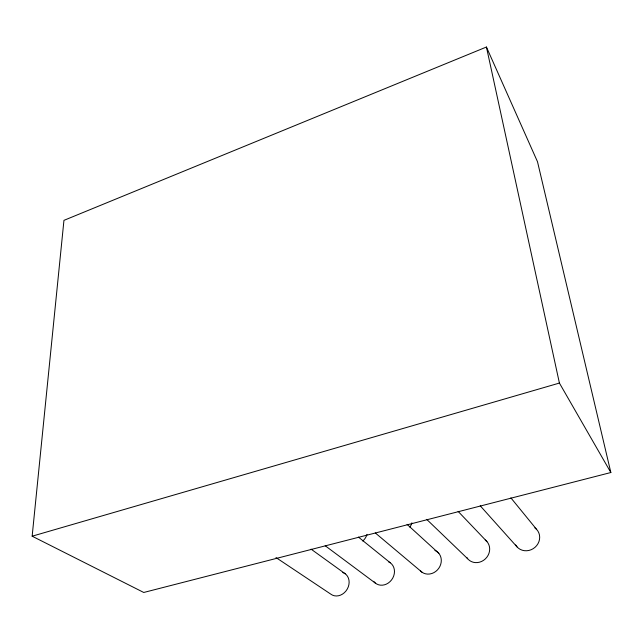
<?xml version="1.0" encoding="UTF-8"?>
<svg xmlns="http://www.w3.org/2000/svg" width="643" height="643" viewBox="0 0 643 643"><rect width="100%" height="100%" fill="white"/><g stroke="black" fill="none" stroke-linecap="round" stroke-linejoin="round"><path stroke-width="0.96" d="M32.15 536.198L63.946 220.356L486.43 47.027L537.508 161.763L610.85 472.525L143.759 592.468L32.15 536.198L559.41 383.067L610.85 472.525M275.992 557.569L330.735 594.1A12.49 10.537 -58.7 0 0 347.316 588.98A12.49 10.537 -58.7 0 0 342.783 572.495M311.083 549.146L345.211 573.773M325.221 545.762L375.665 583.346M358.432 537.09L390.213 562.738M375.335 532.967L422.049 572.254M407.091 524.358L438.847 553.35M426.703 519.367L467.662 558.743M458.105 511.37L486.952 541.599M480.217 505.776L517.036 546.888M510.888 497.875L536.656 529.454M486.43 47.027L559.41 383.067M411.882 522.839A12.305 10.618 -49.8 0 1 409.832 527.156M367 534.373A12.169 10.256 -53.1 0 1 362.797 541.02M534.855 527.879A13.133 12.161 -37.7 0 1 535.097 547.249A13.133 12.161 -37.7 0 1 515.638 544.951M485.256 540.024A12.916 11.767 -47 0 1 485.344 558.904A12.916 11.767 -47 0 1 466.762 557.497M434.909 550.416A12.756 11.357 -52.9 0 1 438.799 568.267A12.756 11.357 -52.9 0 1 420.538 570.968M388.549 561.805A12.611 10.939 -56.5 0 1 391.555 579.93A12.611 10.939 -56.5 0 1 373.631 581.32"/></g></svg>
